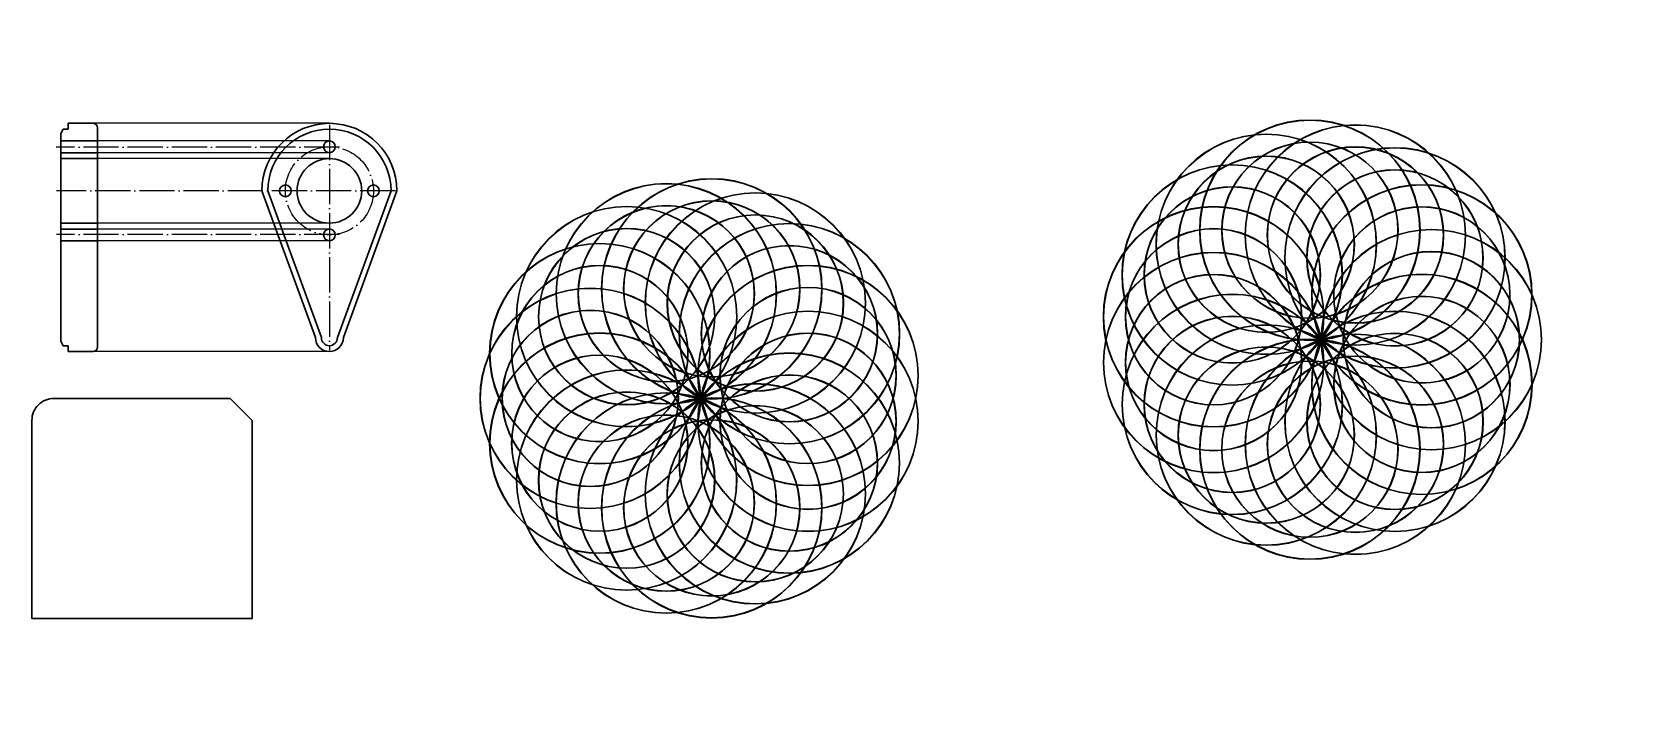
# Model space of a CAD drawing. Header units: millimetres. Extents: x 0 to 1087, y -260 to 200.
import ezdxf

# ---------------------------------------------------------------- set-up
doc = ezdxf.new("R2010")
doc.units = ezdxf.units.MM
doc.linetypes.add('ACAD_ISO04W100', pattern=[30, 24, -3, 0, -3])
doc.layers.add('Вспомогательные линии', color=160, linetype='Continuous')
doc.layers.add('Оси', color=10, linetype='ACAD_ISO04W100')
doc.layers.add('Контур', color=7, linetype='Continuous', lineweight=30)

# ---------------------------------------------------------------- blocks, each defined once
blk = doc.blocks.new('*U1')
at = {"layer": 'Контур'}
blk.add_circle((0, 0), 4, dxfattribs=at)
blk = doc.blocks.new('*U2')
at = {"layer": 'Контур', "color": 0, "linetype": 'ByBlock', "lineweight": -2, "transparency": 16777216}
for p, rotation in [((80, 208), 270), ((110, 178), 180), ((80, 148), 90.00000000000001)]:
    blk.add_blockref('*U1', p, dxfattribs=dict(at, rotation=rotation))
blk.add_blockref('*U1', (50, 178), dxfattribs=at)
blk = doc.blocks.new('*U5')
at = {"layer": 'Контур'}
for radius in [75, 60]:
    blk.add_circle((75, 75), radius, dxfattribs=at)
blk = doc.blocks.new('*U6')
at = {"layer": 'Контур', "color": 0, "linetype": 'ByBlock', "lineweight": -2, "transparency": 16777216}
for p, rotation in [((155.6, -155.9), 48), ((44.1, -44.4), 311.9999999999999), ((254.8, -33.4), 144), ((166.6, 54.8), 216), ((252.5, -77.5), 120), ((122.5, 52.5), 239.9999999999999), ((112, -149), 23.99999999999997), ((51, -88), 335.9999999999999), ((198.2, -144.5), 71.99999999999994), ((55.5, -1.8), 288), ((239, 7.8), 168), ((207.8, 39), 192), ((232.4, -116.7), 95.99999999999994), ((83.3, 32.4), 264)]:
    blk.add_blockref('*U5', p, dxfattribs=dict(at, rotation=rotation))
blk.add_blockref('*U5', (75, -125), dxfattribs=at)
blk = doc.blocks.new('*U3')
at = {"layer": 'Контур'}
blk.add_blockref('*U6', (-150, 50), dxfattribs=at)
blk = doc.blocks.new('*U4')
at = {"layer": 'Контур', "color": 0, "linetype": 'ByBlock', "lineweight": -2, "transparency": 16777216}
for p, rotation in [((174.8, 5.7), 311.9999999999997), ((201.8, 21.3), 287.9999999999998), ((262.5, 15), 239.9999999999998), ((285.7, -5.9), 215.9999999999998), ((232.8, 24.6), 263.9999999999998), ((156.5, -19.5), 335.9999999999997), ((298.4, -34.4), 191.9999999999999), ((156.5, -80.5), 24.00000000000005), ((298.4, -65.6), 167.9999999999999), ((174.8, -105.7), 48.00000000000001), ((285.7, -94.1), 143.9999999999999), ((262.5, -115), 120), ((201.8, -121.3), 71.99999999999999), ((232.8, -124.6), 95.99999999999999)]:
    blk.add_blockref('*U3', p, dxfattribs=dict(at, rotation=rotation))
blk.add_blockref('*U3', (150, -50), dxfattribs=at)
blk = doc.blocks.new('*U9')
at = {"layer": 'Контур'}
for radius in [75, 60]:
    blk.add_circle((75, 75), radius, dxfattribs=at)
blk = doc.blocks.new('*U10')
at = {"layer": 'Контур', "color": 0, "linetype": 'ByBlock', "lineweight": -2, "transparency": 16777216}
for p, rotation in [((155.6, -155.9), 48), ((44.1, -44.4), 311.9999999999999), ((254.8, -33.4), 144), ((166.6, 54.8), 216), ((252.5, -77.5), 120), ((122.5, 52.5), 239.9999999999999), ((112, -149), 23.99999999999997), ((51, -88), 335.9999999999999), ((198.2, -144.5), 71.99999999999994), ((55.5, -1.8), 288), ((239, 7.8), 168), ((207.8, 39), 192), ((232.4, -116.7), 95.99999999999994), ((83.3, 32.4), 264)]:
    blk.add_blockref('*U9', p, dxfattribs=dict(at, rotation=rotation))
blk.add_blockref('*U9', (75, -125), dxfattribs=at)
blk = doc.blocks.new('*U7')
at = {"layer": 'Контур'}
blk.add_blockref('*U10', (-150, 50), dxfattribs=at)
blk = doc.blocks.new('*U8')
at = {"layer": 'Контур', "color": 0, "linetype": 'ByBlock', "lineweight": -2, "transparency": 16777216}
for p, rotation in [((174.8, 5.7), 311.9999999999997), ((201.8, 21.3), 287.9999999999998), ((262.5, 15), 239.9999999999998), ((285.7, -5.9), 215.9999999999998), ((232.8, 24.6), 263.9999999999998), ((156.5, -19.5), 335.9999999999997), ((298.4, -34.4), 191.9999999999999), ((156.5, -80.5), 24.00000000000005), ((298.4, -65.6), 167.9999999999999), ((174.8, -105.7), 48.00000000000001), ((285.7, -94.1), 143.9999999999999), ((262.5, -115), 120), ((201.8, -121.3), 71.99999999999999), ((232.8, -124.6), 95.99999999999999)]:
    blk.add_blockref('*U7', p, dxfattribs=dict(at, rotation=rotation))
blk.add_blockref('*U7', (150, -50), dxfattribs=at)

msp = doc.modelspace()

# ---------------------------------------------------------------- linework, layer by layer
at = {"layer": 'Вспомогательные линии'}
for p, q in [((202.7, 137.4), (41.7, 137.4)), ((202.7, 125.4), (44.7, 125.4)), ((202.7, 117.4), (44.7, 117.4)), ((202.7, 113.4), (44.7, 113.4)), ((202.7, 69.4), (44.7, 69.4)), ((202.7, 65.4), (44.7, 65.4)), ((202.7, 57.4), (44.7, 57.4)), ((202.7, -18.1), (41.7, -18.1))]:
    msp.add_line(p, q, dxfattribs=at)
at = {"layer": 'Контур'}
for p, q in [((19.7, 130.4), (21.4, 133.4)), ((24.7, 133.4), (21.4, 133.4)), ((41.7, 137.4), (24.7, 137.4)), ((24.7, 137.4), (24.7, 133.4)), ((44.7, 134.4), (44.7, -15.1)), ((19.7, 130.4), (19.7, -11.1)), ((44.7, 125.4), (19.7, 125.4)), ((44.7, 117.4), (19.7, 117.4)), ((44.7, 113.4), (19.7, 113.4)), ((193.2, -8.6), (156.7, 91.4)), ((197.2, -8.6), (160.7, 91.4)), ((244.7, 91.4), (208.2, -8.6)), ((248.7, 91.4), (212.2, -8.6)), ((44.7, 69.4), (19.7, 69.4)), ((44.7, 65.4), (19.7, 65.4)), ((44.7, 57.4), (19.7, 57.4)), ((19.7, -11.1), (21.4, -14.1)), ((21.4, -14.1), (24.7, -14.1)), ((24.7, -18.1), (24.7, -14.1)), ((24.7, -18.1), (41.7, -18.1))]:
    msp.add_line(p, q, dxfattribs=at)
msp.add_lwpolyline([(0, -200), (150, -200), (150, -65), (135, -50), (15, -50, 0.414214), (0, -65)], format="xyb", close=True, dxfattribs=at)
msp.add_circle((202.7, 91.4), 22, dxfattribs=at)
for centre, radius, start, end in [((41.7, 134.4), 3, 0, 90), ((202.7, 91.4), 46, 0, 180), ((202.7, 91.4), 42, 0, 180), ((202.7, -8.6), 9.5, 180, 0), ((202.7, -8.6), 5.5, 180, 0), ((41.7, -15.1), 3, 270, 0)]:
    msp.add_arc(centre, radius, start, end, dxfattribs=at)
at = {"layer": 'Оси'}
for p, q in [((202.7, 136.4), (202.7, -17.1)), ((209.6, 121.1), (16.5, 121.1)), ((247.7, 91.4), (16.8, 91.4)), ((209.6, 61.7), (16.8, 61.7))]:
    msp.add_line(p, q, dxfattribs=at)
msp.add_circle((202.7, 91.4), 30, dxfattribs=at)

# ---------------------------------------------------------------- block references
at = {"layer": 'Контур', "xscale": -1}
msp.add_blockref('*U8', (1103.5, 40), dxfattribs=at)
at = {"layer": 'Контур'}
msp.add_blockref('*U4', (230.4, 0), dxfattribs=at)
at = {"layer": 'Контур', "rotation": 270}
msp.add_blockref('*U2', (24.7, 171.4), dxfattribs=at)

doc.saveas('drawing.dxf')
